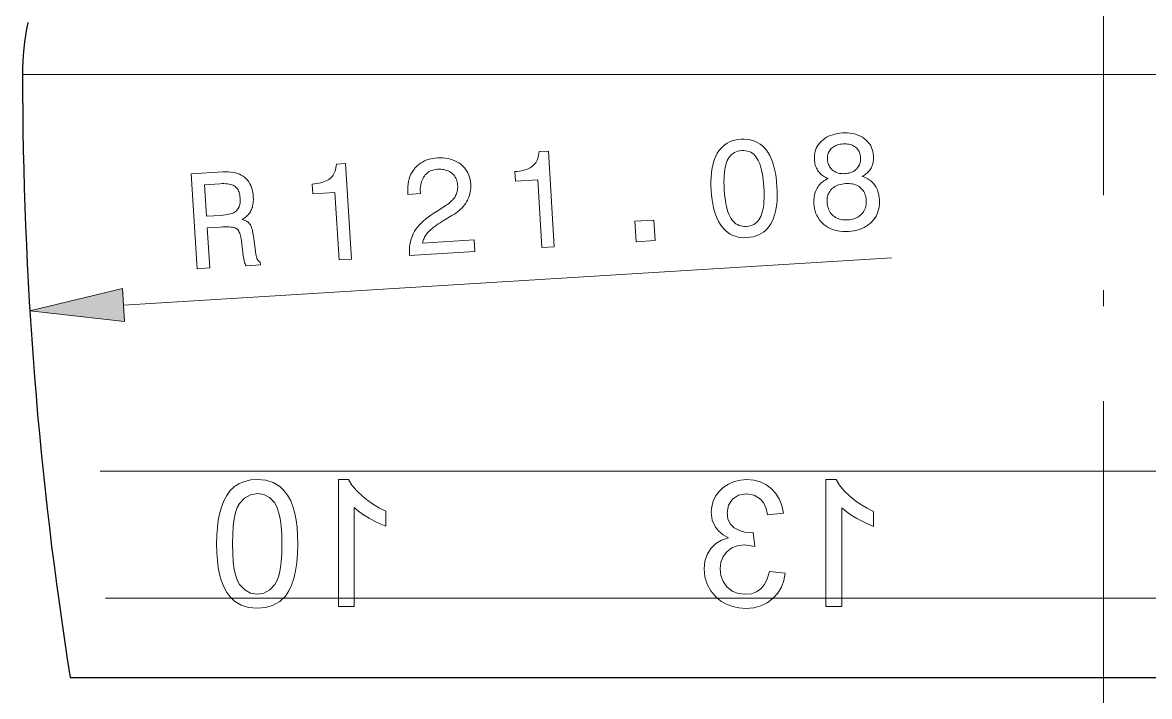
# Model space of a CAD drawing. Extents: x 0 to 297, y 0 to 532.
# Drawn here: x 196.79 to 232.28, y 126.11 to 147.35 of the extents above; entities that cross this region are included whole.
import ezdxf

# ---------------------------------------------------------------- set-up
doc = ezdxf.new("R2010")
doc.units = 0
doc.linetypes.add('DASHDOT', pattern=[18.5, 12, -3, 0.5, -3])

msp = doc.modelspace()

# ---------------------------------------------------------------- linework, layer by layer
at = {"color": 7, "linetype": 'DASHDOT', "lineweight": 13}
msp.add_line((230.842, 123.411), (230.842, 194.947), dxfattribs=at)
at = {"color": 7, "lineweight": 13, "ltscale": 0.443139}
msp.add_line((214.518, 145.708), (196.792, 145.708), dxfattribs=at)
at = {"color": 7, "lineweight": 13}
for p, q in [((264.892, 145.708), (214.518, 145.708)), ((199.97, 138.444), (224.166, 139.934)), ((199.233, 133.208), (261.271, 133.208)), ((199.406, 129.208), (262.855, 129.208))]:
    msp.add_line(p, q, dxfattribs=at)
at = {"color": 7, "lineweight": 30}
msp.add_line((198.292, 126.708), (263.392, 126.708), dxfattribs=at)
at = {"color": 7, "lineweight": 13}
for points in [[(222.166, 142.431), (222.126, 142.447), (222.089, 142.465), (222.053, 142.484), (222.019, 142.505), (221.986, 142.527), (221.956, 142.551), (221.928, 142.576), (221.901, 142.602), (221.877, 142.63), (221.854, 142.659), (221.834, 142.69), (221.815, 142.722), (221.798, 142.756), (221.783, 142.791), (221.769, 142.828), (221.758, 142.866), (221.749, 142.906), (221.741, 142.948), (221.736, 142.991), (221.732, 143.036), (221.73, 143.103), (221.734, 143.169), (221.743, 143.232), (221.757, 143.292), (221.777, 143.351), (221.802, 143.407), (221.832, 143.461), (221.868, 143.513), (221.909, 143.562), (221.955, 143.609), (222.006, 143.653), (222.06, 143.693), (222.117, 143.729), (222.178, 143.761), (222.242, 143.789), (222.31, 143.812), (222.381, 143.832), (222.455, 143.847), (222.533, 143.858), (222.614, 143.865), (222.696, 143.868), (222.775, 143.867), (222.851, 143.861), (222.924, 143.85), (222.994, 143.835), (223.061, 143.815), (223.125, 143.791), (223.186, 143.763), (223.245, 143.73), (223.3, 143.692), (223.351, 143.651), (223.397, 143.607), (223.439, 143.56), (223.475, 143.51), (223.507, 143.457), (223.533, 143.402), (223.555, 143.343), (223.571, 143.282), (223.583, 143.217), (223.59, 143.15), (223.592, 143.105), (223.591, 143.061), (223.589, 143.019), (223.585, 142.978), (223.579, 142.938), (223.57, 142.899), (223.56, 142.862), (223.548, 142.827), (223.533, 142.792), (223.517, 142.759), (223.498, 142.728), (223.478, 142.697), (223.455, 142.668), (223.43, 142.64), (223.403, 142.613), (223.373, 142.587), (223.342, 142.563), (223.309, 142.54), (223.273, 142.518), (223.235, 142.497), (223.284, 142.48), (223.331, 142.462), (223.376, 142.441), (223.418, 142.418), (223.458, 142.393), (223.496, 142.366), (223.531, 142.336), (223.565, 142.305), (223.595, 142.271), (223.624, 142.236), (223.65, 142.198), (223.674, 142.158), (223.695, 142.117), (223.714, 142.074), (223.731, 142.028), (223.745, 141.981), (223.757, 141.932), (223.766, 141.882), (223.773, 141.829), (223.778, 141.774), (223.781, 141.689), (223.777, 141.608), (223.768, 141.53), (223.753, 141.454), (223.732, 141.382), (223.706, 141.313), (223.673, 141.247), (223.635, 141.185), (223.591, 141.125), (223.542, 141.069), (223.487, 141.017), (223.428, 140.969), (223.365, 140.927), (223.298, 140.889), (223.226, 140.856), (223.15, 140.828), (223.07, 140.805), (222.986, 140.787), (222.898, 140.774), (222.805, 140.766), (222.712, 140.763), (222.623, 140.765), (222.537, 140.773), (222.455, 140.786), (222.377, 140.804), (222.302, 140.828), (222.231, 140.857), (222.163, 140.891), (222.099, 140.931), (222.038, 140.976), (221.982, 141.026), (221.931, 141.08), (221.886, 141.137), (221.846, 141.199), (221.811, 141.264), (221.782, 141.333), (221.758, 141.406), (221.739, 141.482), (221.726, 141.563), (221.718, 141.647), (221.716, 141.702), (221.716, 141.755), (221.72, 141.807), (221.725, 141.857), (221.734, 141.905), (221.744, 141.952), (221.758, 141.998), (221.774, 142.041), (221.793, 142.084), (221.814, 142.124), (221.838, 142.163), (221.865, 142.2), (221.894, 142.236), (221.925, 142.269), (221.959, 142.301), (221.995, 142.33), (222.034, 142.358), (222.076, 142.384), (222.12, 142.409)], [(218.48, 142.052), (218.474, 142.2), (218.473, 142.342), (218.478, 142.477), (218.489, 142.604), (218.506, 142.725), (218.528, 142.839), (218.556, 142.946), (218.59, 143.045), (218.629, 143.138), (218.674, 143.225), (218.725, 143.303), (218.781, 143.374), (218.843, 143.438), (218.91, 143.494), (218.982, 143.542), (219.059, 143.583), (219.142, 143.616), (219.23, 143.641), (219.323, 143.659), (219.422, 143.669), (219.522, 143.671), (219.618, 143.665), (219.709, 143.651), (219.795, 143.629), (219.877, 143.598), (219.955, 143.559), (220.028, 143.513), (220.096, 143.457), (220.16, 143.394), (220.22, 143.323), (220.275, 143.244), (220.325, 143.156), (220.37, 143.062), (220.41, 142.959), (220.446, 142.848), (220.477, 142.73), (220.503, 142.604), (220.525, 142.47), (220.541, 142.329), (220.553, 142.18), (220.56, 142.03), (220.561, 141.888), (220.556, 141.753), (220.545, 141.626), (220.529, 141.505), (220.507, 141.391), (220.479, 141.285), (220.446, 141.186), (220.407, 141.093), (220.362, 141.008), (220.312, 140.931), (220.256, 140.86), (220.195, 140.798), (220.128, 140.742), (220.056, 140.695), (219.978, 140.655), (219.895, 140.622), (219.807, 140.597), (219.713, 140.579), (219.613, 140.569), (219.514, 140.567), (219.419, 140.573), (219.328, 140.587), (219.242, 140.61), (219.16, 140.64), (219.083, 140.679), (219.01, 140.726), (218.941, 140.781), (218.877, 140.844), (218.817, 140.915), (218.761, 140.994), (218.711, 141.081), (218.665, 141.176), (218.624, 141.278), (218.588, 141.388), (218.557, 141.505), (218.53, 141.631), (218.509, 141.763), (218.492, 141.904)], [(222.144, 143.027), (222.148, 142.985), (222.155, 142.945), (222.164, 142.907), (222.177, 142.871), (222.192, 142.836), (222.209, 142.803), (222.23, 142.773), (222.253, 142.744), (222.279, 142.716), (222.307, 142.691), (222.338, 142.668), (222.371, 142.648), (222.405, 142.63), (222.441, 142.616), (222.479, 142.603), (222.518, 142.594), (222.56, 142.587), (222.602, 142.584), (222.647, 142.582), (222.693, 142.584), (222.74, 142.588), (222.784, 142.595), (222.827, 142.604), (222.867, 142.616), (222.905, 142.63), (222.941, 142.646), (222.975, 142.665), (223.007, 142.687), (223.037, 142.711), (223.065, 142.738), (223.09, 142.766), (223.113, 142.797), (223.132, 142.828), (223.149, 142.861), (223.162, 142.896), (223.173, 142.932), (223.18, 142.97), (223.185, 143.009), (223.187, 143.049), (223.186, 143.092), (223.182, 143.134), (223.175, 143.173), (223.166, 143.211), (223.154, 143.247), (223.139, 143.281), (223.122, 143.313), (223.102, 143.343), (223.079, 143.371), (223.054, 143.397), (223.026, 143.421), (222.996, 143.442), (222.964, 143.461), (222.929, 143.478), (222.893, 143.492), (222.855, 143.503), (222.815, 143.512), (222.773, 143.518), (222.729, 143.521), (222.683, 143.522), (222.636, 143.52), (222.588, 143.516), (222.543, 143.51), (222.5, 143.501), (222.46, 143.49), (222.421, 143.476), (222.385, 143.46), (222.351, 143.442), (222.319, 143.422), (222.29, 143.399), (222.262, 143.374), (222.237, 143.347), (222.216, 143.318), (222.196, 143.287), (222.18, 143.255), (222.167, 143.221), (222.157, 143.186), (222.149, 143.149), (222.145, 143.11), (222.143, 143.07)], [(208.981, 140.001), (208.981, 140.013), (208.977, 140.101), (208.978, 140.186), (208.984, 140.268), (208.993, 140.347), (209.007, 140.424), (209.025, 140.498), (209.048, 140.57), (209.075, 140.638), (209.106, 140.704), (209.141, 140.768), (209.182, 140.83), (209.23, 140.893), (209.284, 140.956), (209.345, 141.019), (209.412, 141.082), (209.486, 141.146), (209.567, 141.21), (209.655, 141.274), (209.749, 141.339), (209.85, 141.404), (210.096, 141.559), (210.139, 141.586), (210.179, 141.615), (210.217, 141.644), (210.253, 141.673), (210.286, 141.703), (210.316, 141.733), (210.344, 141.763), (210.37, 141.794), (210.393, 141.826), (210.413, 141.858), (210.431, 141.891), (210.447, 141.924), (210.461, 141.959), (210.472, 141.994), (210.482, 142.031), (210.489, 142.068), (210.494, 142.107), (210.497, 142.146), (210.497, 142.186), (210.496, 142.227), (210.491, 142.274), (210.484, 142.319), (210.473, 142.361), (210.459, 142.401), (210.442, 142.44), (210.422, 142.476), (210.398, 142.511), (210.372, 142.543), (210.342, 142.573), (210.309, 142.601), (210.274, 142.627), (210.236, 142.65), (210.197, 142.669), (210.155, 142.686), (210.112, 142.699), (210.066, 142.71), (210.019, 142.717), (209.969, 142.721), (209.917, 142.723), (209.864, 142.721), (209.811, 142.716), (209.76, 142.707), (209.712, 142.695), (209.667, 142.679), (209.624, 142.66), (209.583, 142.637), (209.545, 142.61), (209.51, 142.58), (209.477, 142.546), (209.447, 142.509), (209.419, 142.469), (209.395, 142.426), (209.374, 142.381), (209.357, 142.333), (209.343, 142.282), (209.332, 142.229), (209.324, 142.173), (209.32, 142.115), (209.319, 142.054), (209.321, 141.99), (209.324, 141.955), (208.932, 141.93), (208.928, 141.992), (208.925, 142.084), (208.928, 142.174), (208.936, 142.259), (208.95, 142.341), (208.97, 142.42), (208.995, 142.495), (209.026, 142.566), (209.062, 142.634), (209.104, 142.698), (209.152, 142.758), (209.204, 142.814), (209.261, 142.865), (209.322, 142.91), (209.387, 142.951), (209.456, 142.985), (209.529, 143.015), (209.607, 143.039), (209.689, 143.058), (209.775, 143.072), (209.865, 143.08), (209.952, 143.083), (210.035, 143.081), (210.116, 143.073), (210.194, 143.061), (210.268, 143.043), (210.339, 143.02), (210.408, 142.992), (210.473, 142.959), (210.535, 142.921), (210.594, 142.878), (210.649, 142.83), (210.699, 142.779), (210.743, 142.725), (210.782, 142.667), (210.816, 142.606), (210.845, 142.541), (210.868, 142.473), (210.886, 142.402), (210.899, 142.327), (210.907, 142.249), (210.909, 142.187), (210.908, 142.128), (210.903, 142.069), (210.895, 142.012), (210.884, 141.956), (210.87, 141.901), (210.853, 141.848), (210.832, 141.796), (210.808, 141.746), (210.78, 141.697), (210.749, 141.649), (210.715, 141.602), (210.677, 141.556), (210.636, 141.511), (210.591, 141.467), (210.543, 141.425), (210.492, 141.383), (210.437, 141.342), (210.379, 141.302), (210.317, 141.264), (210.072, 141.12), (210.004, 141.079), (209.941, 141.038), (209.881, 140.999), (209.826, 140.96), (209.774, 140.923), (209.726, 140.886), (209.683, 140.85), (209.643, 140.816), (209.608, 140.782), (209.576, 140.749), (209.548, 140.717), (209.522, 140.684), (209.498, 140.65), (209.476, 140.616), (209.456, 140.581), (209.438, 140.545), (209.423, 140.509), (209.41, 140.473), (209.399, 140.436), (209.39, 140.398), (211.014, 140.498), (211.037, 140.127)], [(213.148, 140.258), (213.017, 142.387), (212.318, 142.344), (212.299, 142.649), (212.374, 142.656), (212.445, 142.666), (212.511, 142.678), (212.574, 142.692), (212.632, 142.708), (212.687, 142.727), (212.737, 142.749), (212.783, 142.772), (212.825, 142.798), (212.863, 142.826), (212.897, 142.857), (212.928, 142.892), (212.956, 142.929), (212.98, 142.969), (213.002, 143.013), (213.02, 143.059), (213.035, 143.109), (213.047, 143.162), (213.056, 143.218), (213.061, 143.277), (213.354, 143.295), (213.539, 140.282)], [(218.893, 142.077), (218.902, 141.957), (218.913, 141.844), (218.928, 141.737), (218.944, 141.637), (218.964, 141.544), (218.986, 141.458), (219.01, 141.378), (219.038, 141.306), (219.068, 141.24), (219.1, 141.181), (219.136, 141.128), (219.174, 141.082), (219.215, 141.041), (219.26, 141.006), (219.308, 140.977), (219.358, 140.954), (219.412, 140.938), (219.469, 140.927), (219.528, 140.922), (219.591, 140.923), (219.654, 140.929), (219.713, 140.942), (219.768, 140.959), (219.82, 140.982), (219.867, 141.011), (219.911, 141.045), (219.95, 141.085), (219.986, 141.13), (220.018, 141.18), (220.046, 141.236), (220.071, 141.298), (220.092, 141.366), (220.109, 141.442), (220.124, 141.524), (220.135, 141.612), (220.142, 141.707), (220.146, 141.809), (220.147, 141.917), (220.145, 142.032), (220.139, 142.154), (220.13, 142.276), (220.118, 142.391), (220.104, 142.499), (220.087, 142.599), (220.068, 142.693), (220.046, 142.78), (220.022, 142.859), (219.995, 142.932), (219.966, 142.998), (219.934, 143.056), (219.899, 143.108), (219.861, 143.154), (219.82, 143.194), (219.776, 143.229), (219.729, 143.257), (219.678, 143.28), (219.624, 143.296), (219.567, 143.307), (219.507, 143.312), (219.444, 143.311), (219.382, 143.304), (219.323, 143.292), (219.268, 143.274), (219.217, 143.251), (219.169, 143.222), (219.126, 143.188), (219.086, 143.148), (219.049, 143.102), (219.017, 143.051), (218.988, 142.995), (218.963, 142.932), (218.942, 142.863), (218.924, 142.788), (218.909, 142.706), (218.898, 142.617), (218.89, 142.522), (218.885, 142.421), (218.884, 142.313), (218.887, 142.198)], [(206.764, 139.864), (206.632, 141.994), (205.934, 141.951), (205.915, 142.256), (205.99, 142.263), (206.061, 142.272), (206.127, 142.284), (206.19, 142.299), (206.248, 142.315), (206.303, 142.334), (206.353, 142.355), (206.399, 142.379), (206.441, 142.405), (206.479, 142.433), (206.513, 142.464), (206.544, 142.498), (206.572, 142.535), (206.596, 142.576), (206.618, 142.619), (206.636, 142.666), (206.651, 142.716), (206.663, 142.768), (206.671, 142.824), (206.677, 142.884), (206.969, 142.902), (207.155, 139.888)], [(202.287, 139.588), (202.103, 142.579), (203.102, 142.64), (203.189, 142.643), (203.271, 142.642), (203.35, 142.636), (203.424, 142.625), (203.495, 142.61), (203.562, 142.59), (203.625, 142.565), (203.683, 142.536), (203.738, 142.502), (203.789, 142.464), (203.836, 142.421), (203.878, 142.374), (203.916, 142.323), (203.95, 142.267), (203.979, 142.207), (204.004, 142.143), (204.025, 142.074), (204.041, 142.002), (204.052, 141.925), (204.06, 141.844), (204.062, 141.795), (204.062, 141.748), (204.059, 141.702), (204.055, 141.658), (204.049, 141.615), (204.04, 141.573), (204.03, 141.533), (204.017, 141.494), (204.002, 141.457), (203.985, 141.421), (203.967, 141.386), (203.946, 141.353), (203.923, 141.322), (203.898, 141.291), (203.871, 141.263), (203.842, 141.236), (203.811, 141.21), (203.778, 141.186), (203.743, 141.163), (203.706, 141.142), (203.738, 141.133), (203.769, 141.123), (203.798, 141.112), (203.825, 141.099), (203.851, 141.085), (203.875, 141.07), (203.896, 141.053), (203.917, 141.035), (203.935, 141.016), (203.952, 140.995), (203.967, 140.972), (203.981, 140.946), (203.995, 140.916), (204.007, 140.883), (204.019, 140.847), (204.03, 140.807), (204.04, 140.763), (204.05, 140.716), (204.058, 140.666), (204.066, 140.613), (204.127, 140.128), (204.132, 140.098), (204.136, 140.069), (204.141, 140.042), (204.146, 140.016), (204.151, 139.993), (204.157, 139.971), (204.162, 139.95), (204.169, 139.932), (204.175, 139.915), (204.182, 139.899), (204.189, 139.885), (204.197, 139.872), (204.205, 139.86), (204.214, 139.848), (204.224, 139.837), (204.234, 139.827), (204.245, 139.817), (204.256, 139.809), (204.268, 139.801), (204.281, 139.794), (204.286, 139.712), (203.834, 139.684), (203.827, 139.694), (203.821, 139.704), (203.815, 139.716), (203.809, 139.729), (203.803, 139.743), (203.798, 139.757), (203.792, 139.773), (203.787, 139.79), (203.781, 139.807), (203.776, 139.826), (203.771, 139.846), (203.767, 139.867), (203.762, 139.889), (203.757, 139.913), (203.753, 139.939), (203.748, 139.965), (203.744, 139.993), (203.739, 140.022), (203.735, 140.053), (203.731, 140.085), (203.686, 140.471), (203.678, 140.527), (203.669, 140.579), (203.658, 140.627), (203.646, 140.671), (203.633, 140.71), (203.618, 140.745), (203.601, 140.776), (203.583, 140.803), (203.564, 140.826), (203.543, 140.844), (203.518, 140.86), (203.487, 140.873), (203.45, 140.884), (203.407, 140.893), (203.358, 140.9), (203.302, 140.904), (203.241, 140.907), (203.173, 140.907), (203.099, 140.905), (203.019, 140.901), (202.609, 140.876), (202.687, 139.613)], [(203.013, 142.267), (202.525, 142.237), (202.587, 141.242), (203.047, 141.27), (203.116, 141.275), (203.179, 141.283), (203.239, 141.292), (203.293, 141.304), (203.344, 141.317), (203.39, 141.333), (203.432, 141.351), (203.469, 141.37), (203.502, 141.392), (203.531, 141.416), (203.555, 141.442), (203.577, 141.472), (203.596, 141.504), (203.612, 141.539), (203.625, 141.577), (203.635, 141.617), (203.642, 141.661), (203.646, 141.708), (203.648, 141.757), (203.646, 141.81), (203.641, 141.861), (203.634, 141.909), (203.624, 141.954), (203.612, 141.996), (203.598, 142.035), (203.58, 142.071), (203.56, 142.103), (203.538, 142.132), (203.513, 142.158), (203.486, 142.181), (203.455, 142.201), (203.421, 142.219), (203.383, 142.233), (203.341, 142.246), (203.296, 142.256), (203.247, 142.263), (203.194, 142.268), (203.137, 142.27), (203.077, 142.27)], [(222.132, 141.681), (222.137, 141.628), (222.145, 141.577), (222.156, 141.528), (222.171, 141.482), (222.188, 141.439), (222.209, 141.398), (222.233, 141.359), (222.26, 141.323), (222.29, 141.29), (222.324, 141.259), (222.36, 141.231), (222.398, 141.206), (222.439, 141.185), (222.481, 141.167), (222.526, 141.152), (222.573, 141.14), (222.622, 141.132), (222.674, 141.127), (222.727, 141.126), (222.783, 141.128), (222.839, 141.133), (222.892, 141.141), (222.943, 141.152), (222.991, 141.166), (223.036, 141.183), (223.079, 141.203), (223.119, 141.227), (223.157, 141.253), (223.192, 141.282), (223.224, 141.314), (223.254, 141.349), (223.28, 141.386), (223.302, 141.425), (223.321, 141.466), (223.337, 141.51), (223.349, 141.555), (223.358, 141.602), (223.363, 141.652), (223.365, 141.703), (223.363, 141.757), (223.358, 141.807), (223.35, 141.854), (223.339, 141.899), (223.325, 141.942), (223.308, 141.983), (223.287, 142.021), (223.264, 142.057), (223.237, 142.09), (223.207, 142.121), (223.174, 142.15), (223.138, 142.176), (223.1, 142.199), (223.06, 142.219), (223.017, 142.236), (222.972, 142.249), (222.925, 142.26), (222.875, 142.267), (222.823, 142.271), (222.769, 142.272), (222.713, 142.27), (222.657, 142.265), (222.603, 142.258), (222.553, 142.247), (222.505, 142.234), (222.459, 142.218), (222.416, 142.199), (222.376, 142.177), (222.339, 142.152), (222.304, 142.125), (222.271, 142.094), (222.242, 142.062), (222.216, 142.027), (222.194, 141.991), (222.175, 141.952), (222.159, 141.912), (222.147, 141.87), (222.138, 141.825), (222.133, 141.779), (222.131, 141.731)], [(216.119, 140.441), (216.079, 141.082), (216.675, 141.119), (216.714, 140.477)], [(199.938, 138.964), (197.021, 138.262), (200.002, 137.924)], [(205.461, 130.918), (205.455, 131.189), (205.438, 131.44), (205.41, 131.669), (205.37, 131.878), (205.318, 132.066), (205.238, 132.273), (205.14, 132.453), (205.025, 132.604), (204.893, 132.728), (204.689, 132.85), (204.452, 132.923), (204.183, 132.947), (203.98, 132.933), (203.791, 132.89), (203.616, 132.819), (203.46, 132.72), (203.329, 132.597), (203.223, 132.448), (203.135, 132.274), (203.058, 132.077), (202.994, 131.857), (202.955, 131.668), (202.928, 131.448), (202.911, 131.198), (202.906, 130.918), (202.911, 130.648), (202.928, 130.4), (202.957, 130.171), (202.996, 129.963), (203.047, 129.776), (203.127, 129.568), (203.224, 129.388), (203.338, 129.236), (203.471, 129.112), (203.675, 128.99), (203.913, 128.916), (204.183, 128.892), (204.452, 128.916), (204.689, 128.988), (204.896, 129.108), (205.073, 129.275), (205.176, 129.437), (205.263, 129.623), (205.334, 129.834), (205.39, 130.068), (205.43, 130.327), (205.453, 130.61)], [(206.739, 128.947), (207.239, 128.947), (207.239, 132.064), (207.372, 131.952), (207.53, 131.84), (207.712, 131.727), (207.901, 131.624), (208.077, 131.54), (208.239, 131.474), (208.239, 131.947), (208.036, 132.049), (207.846, 132.16), (207.669, 132.282), (207.505, 132.415), (207.316, 132.596), (207.168, 132.773), (207.061, 132.947), (206.739, 132.947)], [(220.814, 129.999), (220.314, 130.054), (220.249, 129.822), (220.161, 129.638), (220.05, 129.501), (219.913, 129.407), (219.749, 129.351), (219.557, 129.332), (219.33, 129.358), (219.137, 129.435), (218.976, 129.563), (218.855, 129.73), (218.783, 129.921), (218.759, 130.136), (218.783, 130.34), (218.854, 130.519), (218.973, 130.674), (219.128, 130.791), (219.31, 130.862), (219.517, 130.886), (219.668, 130.872), (219.853, 130.832), (219.8, 131.276), (219.724, 131.27), (219.54, 131.288), (219.369, 131.34), (219.21, 131.426), (219.083, 131.549), (219.007, 131.709), (218.981, 131.906), (219.024, 132.14), (219.151, 132.33), (219.345, 132.457), (219.589, 132.499), (219.832, 132.457), (220.031, 132.332), (220.135, 132.202), (220.211, 132.036), (220.259, 131.832), (220.759, 131.888), (220.702, 132.125), (220.617, 132.334), (220.505, 132.514), (220.366, 132.667), (220.204, 132.788), (220.023, 132.874), (219.823, 132.926), (219.604, 132.943), (219.4, 132.928), (219.208, 132.881), (219.026, 132.804), (218.863, 132.7), (218.729, 132.574), (218.621, 132.425), (218.543, 132.261), (218.497, 132.091), (218.481, 131.914), (218.516, 131.67), (218.62, 131.448), (218.727, 131.317), (218.863, 131.206), (219.029, 131.113), (218.81, 131.039), (218.623, 130.927), (218.468, 130.775), (218.352, 130.59), (218.282, 130.376), (218.259, 130.133), (218.282, 129.883), (218.352, 129.652), (218.469, 129.441), (218.632, 129.25), (218.789, 129.119), (218.961, 129.018), (219.15, 128.945), (219.354, 128.902), (219.574, 128.888), (219.82, 128.907), (220.044, 128.965), (220.247, 129.062), (220.427, 129.197), (220.579, 129.363), (220.694, 129.552), (220.772, 129.764)], [(222.092, 128.943), (222.592, 128.943), (222.592, 132.06), (222.725, 131.948), (222.883, 131.836), (223.066, 131.723), (223.254, 131.62), (223.43, 131.536), (223.592, 131.47), (223.592, 131.943), (223.389, 132.045), (223.199, 132.156), (223.022, 132.278), (222.859, 132.411), (222.67, 132.592), (222.522, 132.769), (222.414, 132.943), (222.092, 132.943)], [(204.961, 130.919), (204.955, 130.612), (204.936, 130.341), (204.905, 130.109), (204.861, 129.914), (204.805, 129.757), (204.737, 129.638), (204.576, 129.47), (204.391, 129.37), (204.183, 129.336), (203.976, 129.37), (203.791, 129.471), (203.63, 129.639), (203.561, 129.759), (203.505, 129.916), (203.462, 130.111), (203.431, 130.343), (203.412, 130.612), (203.406, 130.919), (203.412, 131.22), (203.43, 131.485), (203.46, 131.714), (203.502, 131.908), (203.557, 132.066), (203.623, 132.189), (203.783, 132.363), (203.971, 132.468), (204.189, 132.503), (204.395, 132.472), (204.575, 132.38), (204.729, 132.226), (204.8, 132.091), (204.858, 131.923), (204.903, 131.722), (204.935, 131.488), (204.955, 131.22)]]:
    msp.add_lwpolyline(points, close=True, dxfattribs=at)
at = {"color": 7, "lineweight": 30}
for centre, radius, start, end in [((204.792, 145.708), 8, 168.1877, 180), ((317.876, 145.708), 121.083, 179.99999, 189.02798)]:
    msp.add_arc(centre, radius, start, end, dxfattribs=at)
at = {"color": 7, "lineweight": 13}
msp.add_solid([(199.938, 138.964), (197.021, 138.262), (199.938, 138.964), (200.002, 137.924)], dxfattribs=at)

doc.saveas('drawing.dxf')
